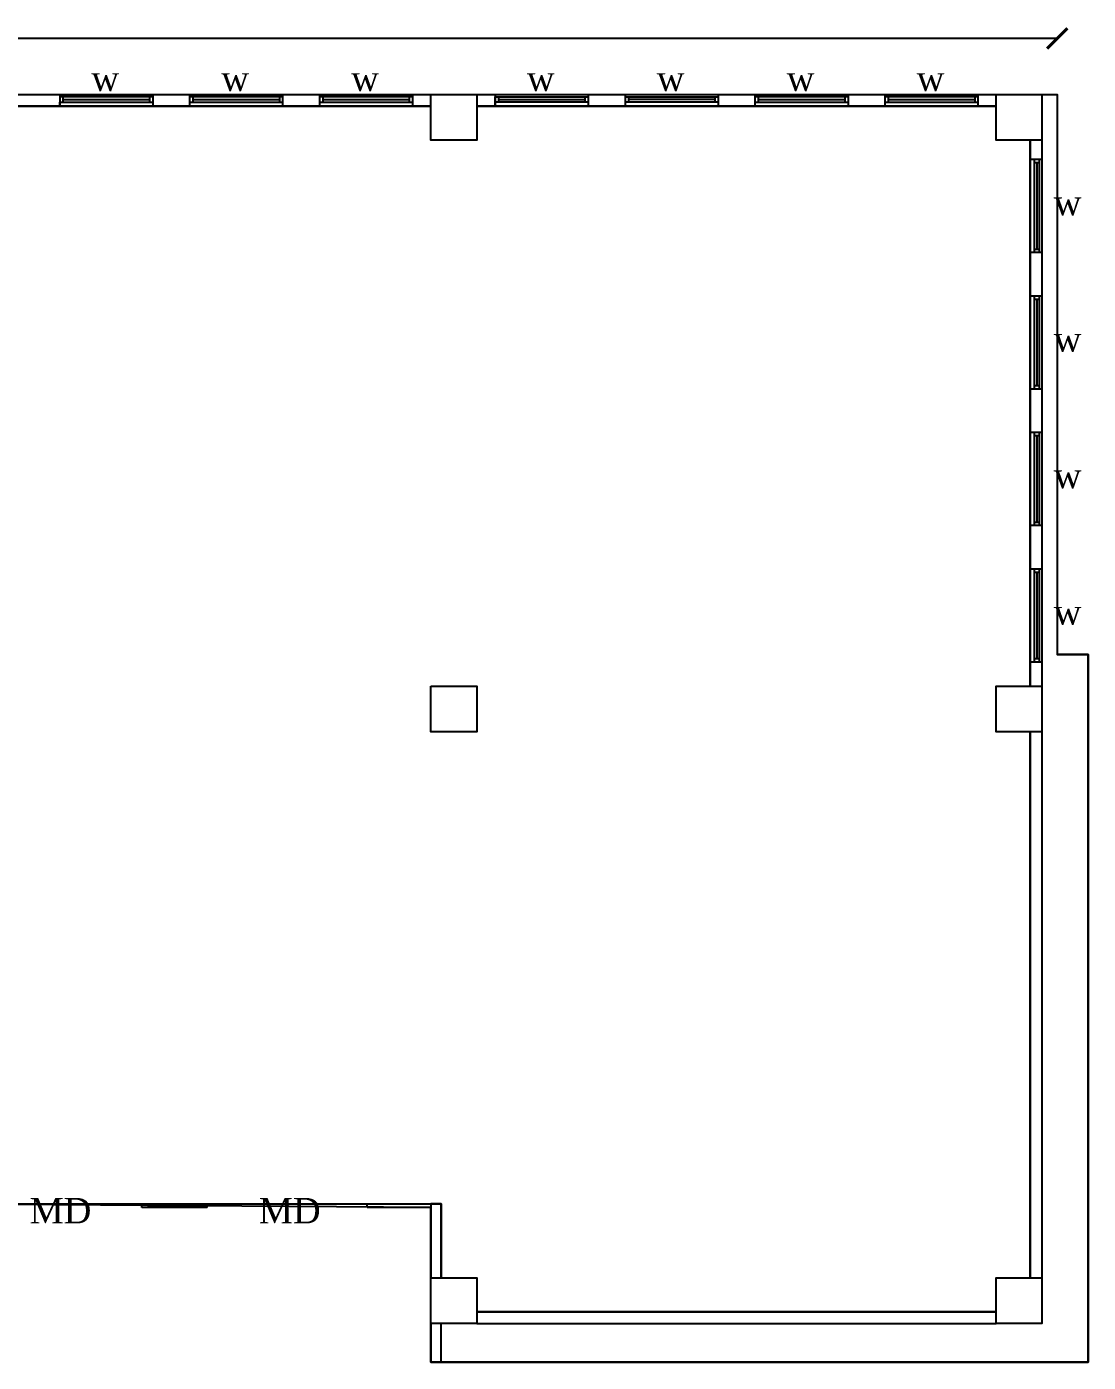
# Model space of a CAD drawing. Header units: metres. Extents: x 3229 to 14086, y -2906 to 1156.
# Drawn here: x 13783.62 to 13804.48, y -2750.87 to -2724.61 of the extents above; entities that cross this region are included whole.
import ezdxf

# ---------------------------------------------------------------- set-up
doc = ezdxf.new("R2010")
doc.units = ezdxf.units.M
doc.header["$MEASUREMENT"] = 0
doc.layers.add('BLK_1_FLR_0_BLT_UP_AREA', color=18, linetype='Continuous')
doc.layers.add('BLK_1_FLR_0_CARPET_AREA', color=18, linetype='Continuous')
doc.styles.add('arial', font='arial.ttf', dxfattribs={"height": 0.35})
doc.styles.add('TIMES NEW ROMAN', font='times.ttf')
doc.dimstyles.new('Standard3', dxfattribs={"dimtxt": 0.35, "dimasz": 0.1, "dimexe": 0.18, "dimexo": 0.0625, "dimgap": 0.09, "dimtad": 0, "dimzin": 0, "dimdsep": 46, "dimtxsty": 'arial', "dimblk": 'ARCHTICK', "dimcen": 0.09, "dimse1": 1, "dimse2": 1, "dimadec": 0, "dimazin": 0, "dimtfac": 1, "dimtofl": 0, "dimtmove": 1, "dimatfit": 3, "dimfxl": 0, "dimtolj": 1, "dimtzin": 0, "dimarcsym": 0})

# ---------------------------------------------------------------- blocks, each defined once
blk = doc.blocks.new('_ArchTick')
at = {"color": 0, "linetype": 'ByBlock', "const_width": 0.15}
blk.add_lwpolyline([(-0.5, -0.5), (0.5, 0.5)], dxfattribs=at)
blk = doc.blocks.new('*D8')
at = {"color": 0, "lineweight": -2}
for p, q in [((13640.411, -2724.838), (13721.342, -2724.838)), ((13803.872, -2724.838), (13722.942, -2724.838))]:
    blk.add_line(p, q, dxfattribs=at)
at = {"layer": 'DefPoints', "color": 0}
for p in [(13803.872, -2724.838), (13640.411, -2725.939), (13803.872, -2725.939)]:
    blk.add_point(p, dxfattribs=at)
at = {"color": 0, "lineweight": -2, "xscale": 0.4, "yscale": 0.4, "zscale": 0.4, "rotation": 180}
blk.add_blockref('_ArchTick', (13640.411, -2724.838), dxfattribs=at)
at = {"color": 0, "lineweight": -2, "xscale": 0.4, "yscale": 0.4, "zscale": 0.4}
blk.add_blockref('_ArchTick', (13803.872, -2724.838), dxfattribs=at)
at = {"color": 0, "insert": (13722.142, -2724.838), "char_height": 0.35, "attachment_point": 5, "style": 'arial'}
blk.add_mtext('\\A1;163.46', dxfattribs=at)

msp = doc.modelspace()

# ---------------------------------------------------------------- linework, layer by layer
at = {"color": 0, "ltscale": 0.2}
for p, q in [((13784.267, -2725.939), (13784.267, -2726.169)), ((13786.096, -2725.939), (13786.096, -2726.169)), ((13786.82, -2725.939), (13786.82, -2726.169)), ((13788.649, -2725.939), (13788.649, -2726.169)), ((13789.373, -2725.939), (13789.373, -2726.169)), ((13791.202, -2725.939), (13791.202, -2726.169)), ((13792.826, -2725.939), (13792.826, -2726.169)), ((13794.655, -2725.939), (13794.655, -2726.169)), ((13795.379, -2725.939), (13795.379, -2726.169)), ((13797.208, -2725.939), (13797.208, -2726.169)), ((13797.932, -2725.939), (13797.932, -2726.169)), ((13799.761, -2725.939), (13799.761, -2726.169)), ((13800.486, -2725.939), (13800.486, -2726.169)), ((13802.314, -2725.939), (13802.314, -2726.169)), ((13803.572, -2725.939), (13803.872, -2725.939)), ((13803.872, -2725.939), (13803.872, -2736.95)), ((13786.096, -2725.988), (13784.267, -2725.988)), ((13784.267, -2726.169), (13784.267, -2726.09)), ((13784.267, -2726.09), (13786.096, -2726.09)), ((13784.33, -2725.988), (13784.33, -2726.09)), ((13784.33, -2726.039), (13786.032, -2726.039)), ((13786.032, -2725.988), (13786.032, -2726.09)), ((13788.649, -2725.988), (13786.82, -2725.988)), ((13786.82, -2726.09), (13788.649, -2726.09)), ((13786.883, -2725.988), (13786.883, -2726.09)), ((13786.883, -2726.039), (13788.585, -2726.039)), ((13788.585, -2725.988), (13788.585, -2726.09)), ((13791.202, -2725.988), (13789.373, -2725.988)), ((13789.373, -2726.09), (13791.202, -2726.09)), ((13789.437, -2725.988), (13789.437, -2726.09)), ((13789.437, -2726.039), (13791.138, -2726.039)), ((13791.138, -2725.988), (13791.138, -2726.09)), ((13792.826, -2726.169), (13792.826, -2725.988)), ((13792.826, -2725.988), (13794.655, -2725.988)), ((13794.655, -2726.09), (13792.826, -2726.09)), ((13792.89, -2725.988), (13792.89, -2726.09)), ((13792.89, -2726.039), (13794.591, -2726.039)), ((13794.591, -2725.988), (13794.591, -2726.09)), ((13795.379, -2725.988), (13797.208, -2725.988)), ((13797.208, -2726.09), (13795.379, -2726.09)), ((13795.443, -2725.988), (13795.443, -2726.09)), ((13797.145, -2726.039), (13795.443, -2726.039)), ((13797.145, -2725.988), (13797.145, -2726.09)), ((13799.761, -2725.988), (13797.932, -2725.988)), ((13797.932, -2726.09), (13799.761, -2726.09)), ((13797.996, -2725.988), (13797.996, -2726.09)), ((13797.996, -2726.039), (13799.698, -2726.039)), ((13799.698, -2725.988), (13799.698, -2726.09)), ((13802.314, -2725.988), (13800.486, -2725.988)), ((13800.486, -2726.09), (13802.314, -2726.09)), ((13800.549, -2725.988), (13800.549, -2726.09)), ((13800.549, -2726.039), (13802.251, -2726.039)), ((13802.251, -2725.988), (13802.251, -2726.09)), ((13803.572, -2727.222), (13803.342, -2727.222)), ((13803.421, -2727.222), (13803.421, -2729.05)), ((13803.523, -2727.285), (13803.421, -2727.285)), ((13803.472, -2727.285), (13803.472, -2728.987)), ((13803.523, -2729.05), (13803.523, -2727.222)), ((13803.572, -2729.05), (13803.342, -2729.05)), ((13803.523, -2728.987), (13803.421, -2728.987)), ((13803.572, -2729.905), (13803.342, -2729.905)), ((13803.421, -2729.905), (13803.421, -2731.734)), ((13803.523, -2731.734), (13803.523, -2729.905)), ((13803.523, -2729.968), (13803.421, -2729.968)), ((13803.472, -2729.968), (13803.472, -2731.67)), ((13803.572, -2731.734), (13803.342, -2731.734)), ((13803.523, -2731.67), (13803.421, -2731.67)), ((13803.572, -2732.588), (13803.342, -2732.588)), ((13803.421, -2732.588), (13803.421, -2734.417)), ((13803.523, -2732.651), (13803.421, -2732.651)), ((13803.472, -2732.651), (13803.472, -2734.353)), ((13803.523, -2734.417), (13803.523, -2732.588)), ((13803.523, -2734.353), (13803.421, -2734.353)), ((13803.572, -2734.417), (13803.342, -2734.417)), ((13803.572, -2735.271), (13803.342, -2735.271)), ((13803.421, -2735.271), (13803.421, -2737.1)), ((13803.523, -2735.335), (13803.421, -2735.335)), ((13803.472, -2735.335), (13803.472, -2737.036)), ((13803.523, -2737.1), (13803.523, -2735.271)), ((13804.482, -2736.95), (13803.872, -2736.95)), ((13804.482, -2750.865), (13804.482, -2736.95)), ((13803.572, -2737.1), (13803.342, -2737.1)), ((13803.523, -2737.036), (13803.421, -2737.036)), ((13785.881, -2747.824), (13785.881, -2747.752)), ((13785.881, -2747.752), (13787.163, -2747.752)), ((13787.163, -2747.824), (13787.163, -2747.752)), ((13790.312, -2747.824), (13790.312, -2747.752)), ((13792.464, -2750.105), (13802.672, -2750.105)), ((13791.564, -2750.865), (13804.482, -2750.865))]:
    msp.add_line(p, q, dxfattribs=at)
for points in [[(13781.351, -2725.939), (13791.564, -2725.939)], [(13792.464, -2725.939), (13802.672, -2725.939)], [(13803.572, -2725.939), (13803.572, -2725.939)], [(13781.351, -2726.169), (13791.564, -2726.169)], [(13792.464, -2726.169), (13802.672, -2726.169)], [(13803.342, -2726.839), (13803.342, -2737.572)], [(13803.572, -2726.839), (13803.572, -2737.572)], [(13803.342, -2738.472), (13803.342, -2749.205)], [(13803.572, -2738.472), (13803.572, -2749.205)], [(13790.312, -2747.752), (13791.564, -2747.752)], [(13791.764, -2749.205), (13791.764, -2747.752), (13791.564, -2747.752), (13791.564, -2749.205)], [(13787.163, -2747.824), (13785.881, -2747.824)], [(13791.564, -2747.824), (13790.312, -2747.824)], [(13791.564, -2750.105), (13791.564, -2750.865)], [(13791.764, -2750.865), (13791.764, -2750.105)], [(13802.672, -2749.875), (13792.464, -2749.875)]]:
    msp.add_lwpolyline(points, dxfattribs=at)
for points in [[(13791.564, -2725.939), (13792.464, -2725.939), (13792.464, -2726.839), (13791.564, -2726.839)], [(13802.672, -2725.939), (13803.572, -2725.939), (13803.572, -2726.839), (13802.672, -2726.839)], [(13791.564, -2737.572), (13792.464, -2737.572), (13792.464, -2738.472), (13791.564, -2738.472)], [(13802.672, -2737.572), (13803.572, -2737.572), (13803.572, -2738.472), (13802.672, -2738.472)], [(13791.564, -2749.205), (13792.464, -2749.205), (13792.464, -2750.105), (13791.564, -2750.105)], [(13802.672, -2749.205), (13803.572, -2749.205), (13803.572, -2750.105), (13802.672, -2750.105)]]:
    msp.add_lwpolyline(points, close=True, dxfattribs=at)
at = {"layer": 'BLK_1_FLR_0_BLT_UP_AREA', "color": 18}
msp.add_lwpolyline([(13640.411, -2725.939), (13803.872, -2725.939), (13803.872, -2736.95), (13804.482, -2736.95), (13804.482, -2750.865), (13791.564, -2750.865), (13791.564, -2747.824), (13781.351, -2747.752), (13781.351, -2750.865), (13727.946, -2750.865), (13727.946, -2747.824), (13716.367, -2747.824), (13716.367, -2750.865), (13662.936, -2750.865), (13662.936, -2747.824), (13652.724, -2747.824), (13652.724, -2750.865), (13639.802, -2750.865), (13639.801, -2736.947), (13640.411, -2736.947)], close=True, dxfattribs=at)
at = {"layer": 'BLK_1_FLR_0_CARPET_AREA', "color": 18}
msp.add_lwpolyline([(13781.151, -2747.752), (13791.764, -2747.752), (13791.764, -2749.205), (13792.464, -2749.205), (13792.464, -2749.875), (13802.672, -2749.875), (13802.672, -2749.205), (13803.342, -2749.205), (13803.342, -2738.472), (13802.672, -2738.472), (13802.672, -2737.572), (13803.342, -2737.572), (13803.342, -2726.839), (13802.672, -2726.839), (13802.672, -2726.169), (13792.464, -2726.169), (13792.464, -2726.839), (13791.564, -2726.839), (13791.564, -2726.169), (13781.351, -2726.169)], dxfattribs=at)

# ---------------------------------------------------------------- texts
at = {"color": 0, "char_height": 0.5, "attachment_point": 1, "style": 'TIMES NEW ROMAN'}
for s, insert in [('{\\W3.695938; }w', (13784.192, -2725.374)), ('{\\W3.695938; }w', (13786.745, -2725.374)), ('{\\W3.695938; }w', (13789.298, -2725.374)), ('{\\W3.695938; }w', (13792.751, -2725.374)), ('{\\W3.695938; }w', (13795.304, -2725.374)), ('{\\W3.695938; }w', (13797.858, -2725.374)), ('{\\W3.695938; }w', (13800.411, -2725.374)), ('{\\W3.695938; }w', (13803.105, -2727.816)), ('{\\W3.695938; }w', (13803.105, -2730.499)), ('{\\W3.695938; }w', (13803.105, -2733.182)), ('{\\W3.695938; }w', (13803.105, -2735.865)), ('{\\W1.995743; }MD', (13783.297, -2747.634)), ('{\\W1.995743; }MD', (13787.803, -2747.634))]:
    msp.add_mtext_dynamic_manual_height_columns(s, width=1.88596, gutter_width=15, heights=[0], dxfattribs=dict(at, insert=insert))

# ---------------------------------------------------------------- dimensions: what is measured, and where the dimension line sits
at = {"color": 0}
dim = msp.add_linear_dim(base=(13803.872, -2724.838), p1=(13640.411, -2725.939), p2=(13803.872, -2725.939), dimstyle='Standard3', override={"dimasz": 0.4}, dxfattribs=at)
dim.commit()
dim.dimension.update_dxf_attribs({"geometry": '*D8', "text_midpoint": (13722.142, -2724.838)})

doc.saveas('drawing.dxf')
